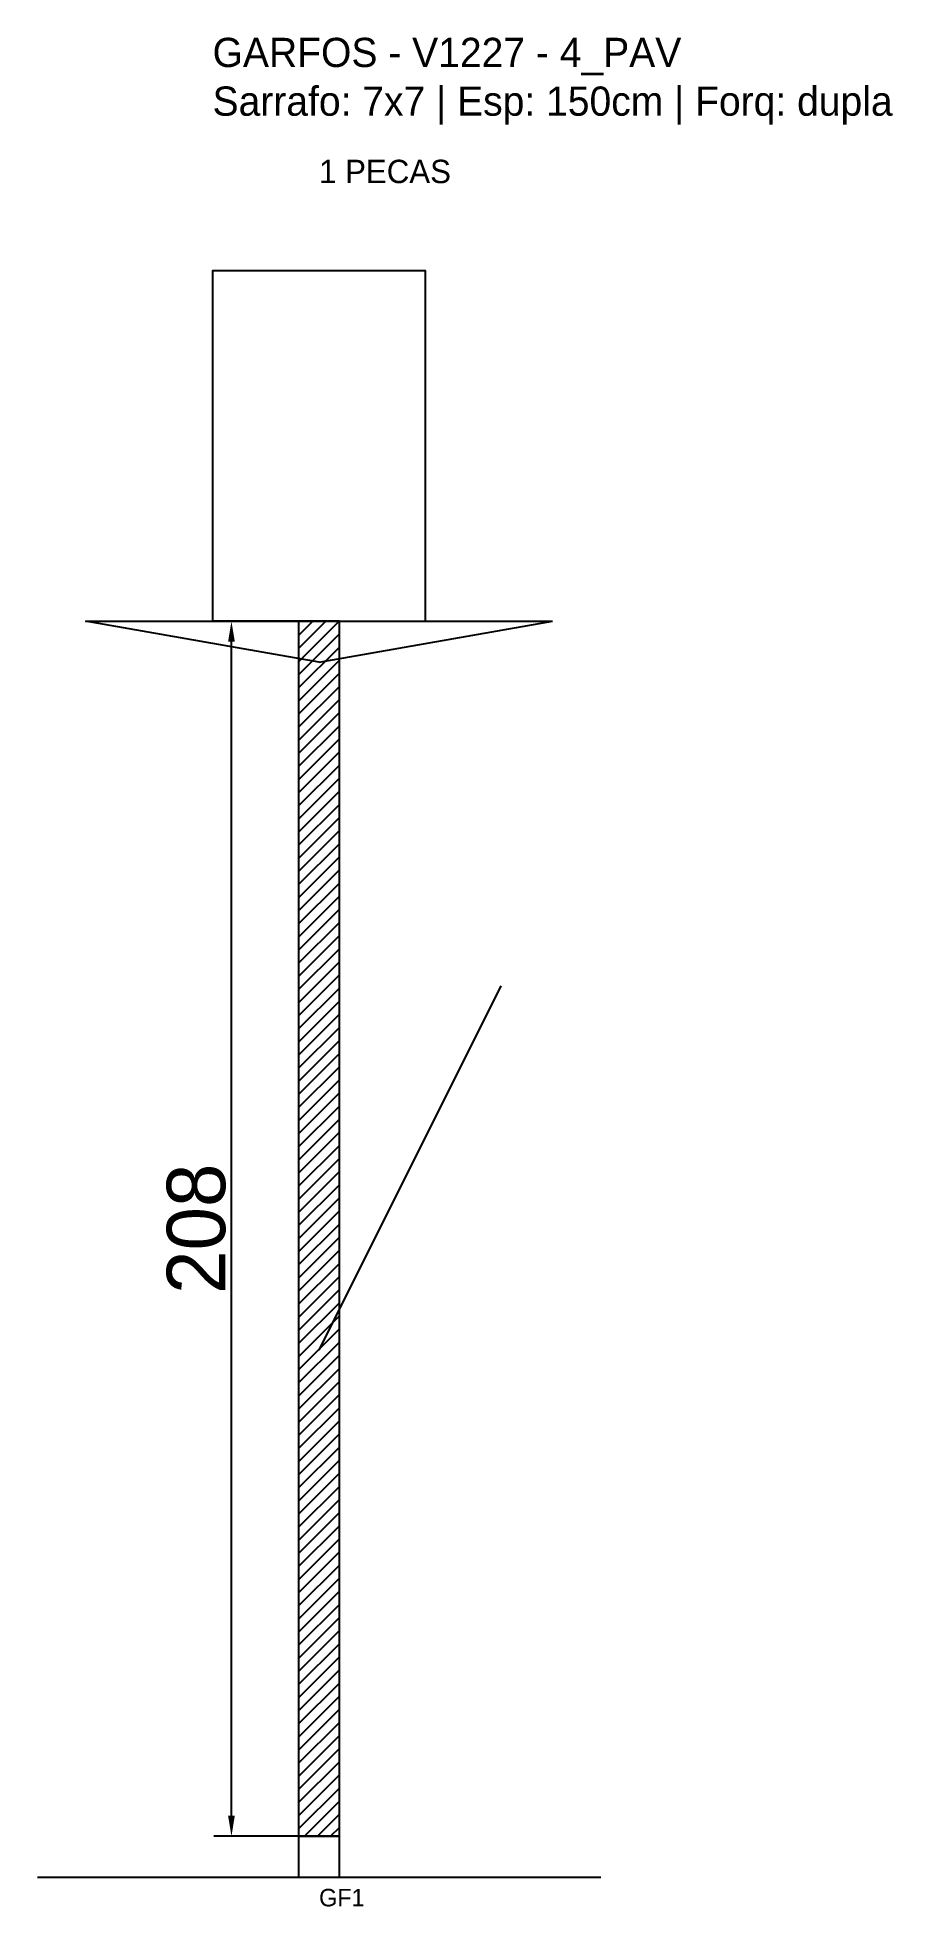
# Model space of a CAD drawing. Header units: metres. Extents: x -30 to 116, y -12 to 308.
import ezdxf

# ---------------------------------------------------------------- set-up
doc = ezdxf.new("R2010")
doc.units = ezdxf.units.M
for name, color, linetype in [('BARRA_ANCORAGEM', 1, 'Continuous'), ('COTA', 241, 'Continuous'), ('GARFOS OK', 3, 'Continuous'), ('NOME DA VIGA', 6, 'Continuous'), ('SARR_7x7', 40, 'Continuous'), ('VIGAS', 3, 'Continuous')]:
    doc.layers.add(name, color=color, linetype=linetype)
doc.dimstyles.new('EZ DXF', dxfattribs={"dimtxt": 10, "dimasz": 3.5, "dimexe": 3, "dimexo": 1.5, "dimgap": 1, "dimtad": 1, "dimdec": 1, "dimdsep": 46, "dimcen": 2.5, "dimazin": 3, "dimtfac": 1, "dimtmove": 0, "dimatfit": 3})

msp = doc.modelspace()

# ---------------------------------------------------------------- hatches: boundary and pattern name
at = {"layer": 'COTA'}
h = msp.add_hatch(dxfattribs=at)
h.set_pattern_fill('ANSI31', scale=0.5)
h.paths.add_polyline_path([(14.733473, 0), (21.733473, 0), (21.733473, 208), (14.733473, 208)])

# ---------------------------------------------------------------- linework, layer by layer
at = {"layer": 'BARRA_ANCORAGEM'}
msp.add_line((18.233473, 83.2), (49.433473, 145.6), dxfattribs=at)
at = {"layer": 'GARFOS OK'}
for p, q in [((18.233473, 201), (-21.766527, 208)), ((-21.766527, 208), (58.233473, 208)), ((18.233473, 201), (58.233473, 208))]:
    msp.add_line(p, q, dxfattribs=at)
at = {"layer": 'GARFOS OK', "linetype": 'CONTINUOUS'}
msp.add_line((-30, -7), (66.466946, -7), dxfattribs=at)
at = {"layer": 'GARFOS OK'}
msp.add_lwpolyline([(14.733473, 0), (21.733473, 0), (21.733473, 208), (14.733473, 208), (14.733473, 0)], dxfattribs=at)
at = {"layer": 'SARR_7x7'}
msp.add_lwpolyline([(14.733473, -7), (21.733473, -7), (21.733473, 0), (14.733473, 0), (14.733473, -7)], dxfattribs=at)
at = {"layer": 'VIGAS'}
msp.add_lwpolyline([(0, 208), (36.466946, 208), (36.466946, 268), (0, 268), (0, 208)], dxfattribs=at)

# ---------------------------------------------------------------- texts
at = {"layer": 'NOME DA VIGA'}
for s, height, p in [('1 PECAS', 4, (18.233473, 283)), ('GF1', 3, (18.233473, -12))]:
    msp.add_text(s, height=height, dxfattribs=at).set_placement(p)
at = {"layer": 'NOME DA VIGA', "insert": (0, 293), "char_height": 5, "attachment_point": 7}
msp.add_mtext('GARFOS - V1227 - 4_PAV\\PSarrafo: 7x7 | Esp: 150cm | Forq: dupla', dxfattribs=at)

# ---------------------------------------------------------------- dimensions: what is measured, and where the dimension line sits
at = {"layer": 'COTA'}
msp.add_linear_dim(base=(3.233473, 0), p1=(18.233473, 0), p2=(18.233473, 208), angle=90, dimstyle='EZ DXF', dxfattribs=at).render()

doc.saveas('drawing.dxf')
